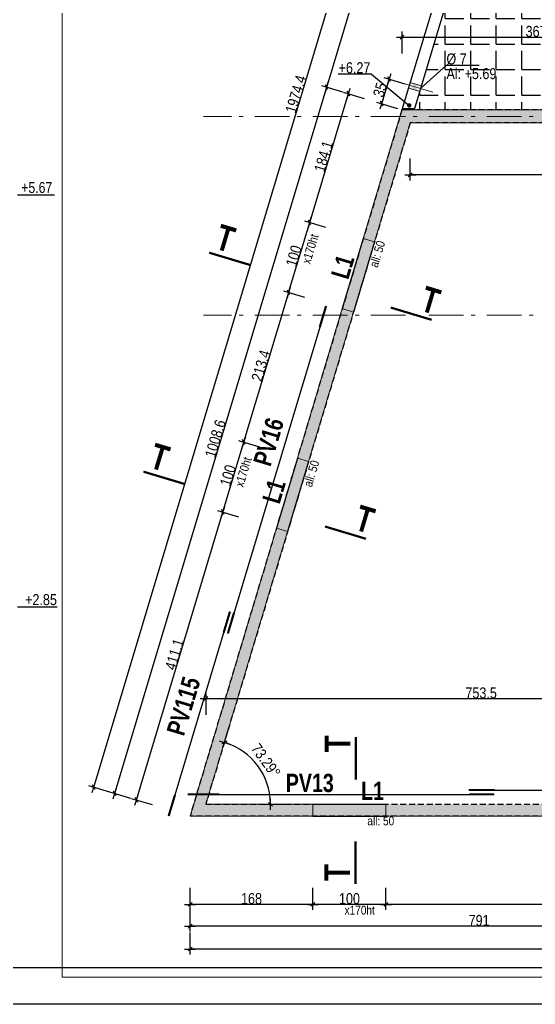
# Model space of a CAD drawing. Header units: centimetres. Extents: x -31 to 9059, y 2319 to 6519.
# Drawn here: x 2631 to 3336, y 2319 to 3666 of the extents above; entities that cross this region are included whole.
import ezdxf
from ezdxf.enums import TextEntityAlignment as Align

# ---------------------------------------------------------------- set-up
doc = ezdxf.new("R2010")
doc.units = ezdxf.units.CM
doc.header["$LTSCALE"] = 12.7
doc.header["$PDMODE"] = 1
doc.header["$PDSIZE"] = -2
doc.linetypes.add('CACHEX2', pattern=[19.05, 12.7, -6.35])
doc.linetypes.add('Style de ligne -6', pattern=[2.08328, 1.25, -0.41656, 0.13886, -0.27786])
for name, color, linetype in [('01_cote_gen', 4, 'Continuous'), ('01_linteaux', 2, 'Continuous'), ('01_murs_sup', 2, 'CACHEX2'), ('01_poch_murs', 253, 'Continuous'), ('01_poch_poteaux', 250, 'Continuous'), ('01_texte', 230, 'Continuous'), ('AA_COTES', 2, 'Continuous')]:
    doc.layers.add(name, color=color, linetype=linetype)
for name, color, linetype, lineweight in [('01_murs_coup', 5, 'Continuous', 60), ('01_résv', 32, 'Continuous', 9), ('B Général', 7, 'Continuous', 5)]:
    doc.layers.add(name, color=color, linetype=linetype, lineweight=lineweight)
doc.styles.add('ARIAL NA', font='ARIALN.TTF')
doc.styles.add('impact', font='impact.ttf')
doc.styles.add('MATTE_TXT', font='arial.ttf')
doc.styles.add('STYLE2', font='ARIALN.TTF')
doc.dimstyles.new('JB50', dxfattribs={"dimscale": 0.1, "dimtxt": 150, "dimasz": 15, "dimexe": 0.1, "dimexo": 0.1, "dimgap": 0.09, "dimtad": 1, "dimdec": 1, "dimdsep": 46, "dimtxsty": 'STYLE2', "dimblk1": 'BOND_G', "dimblk2": 'BOND_D', "dimsah": 1, "dimcen": 1.5, "dimdle": 0.01, "dimse1": 1, "dimse2": 1, "dimclrd": 4, "dimclre": 2, "dimclrt": 6, "dimazin": 2, "dimtfac": 2.333333, "dimtdec": 1, "dimtix": 1, "dimtmove": 2, "dimatfit": 3, "dimldrblk": 'BOND_G', "dimfxl": 1, "dimtolj": 1, "dimtzin": 0, "dimarcsym": 0})

# ---------------------------------------------------------------- blocks, each defined once
blk = doc.blocks.new('BOND_G')
at = {"layer": 'AA_COTES', "color": 0}
for p, q in [((0, -5), (0, 15)), ((5, 0), (-5, 0)), ((1.77, 1.77), (-1.77, -1.77))]:
    blk.add_line(p, q, dxfattribs=at)
blk = doc.blocks.new('BOND_D')
at = {"layer": 'AA_COTES', "color": 0}
for p, q in [((5, 0), (-5, 0)), ((-1.77, -1.77), (1.77, 1.77)), ((0, 5), (0, -15))]:
    blk.add_line(p, q, dxfattribs=at)
blk = doc.blocks.new('*D1204')
at = {"layer": '01_cote_gen', "color": 4, "lineweight": -2, "transparency": 16777216}
blk.add_line((4922.5, 2394.5), (2865.5, 2394.5), dxfattribs=at)
at = {"layer": 'Defpoints', "color": 0, "transparency": 16777216}
for p in [(2864, 2486.2), (4924, 2486.2), (2864, 2394.5)]:
    blk.add_point(p, dxfattribs=at)
at = {"layer": '01_cote_gen', "color": 4, "lineweight": -2, "transparency": 16777216, "xscale": 1.5, "yscale": 1.5, "zscale": 1.5, "rotation": 180}
blk.add_blockref('BOND_D', (2864, 2394.5), dxfattribs=at)
at = {"layer": '01_cote_gen', "color": 4, "lineweight": -2, "transparency": 16777216, "xscale": 1.5, "yscale": 1.5, "zscale": 1.5}
blk.add_blockref('BOND_G', (4924, 2394.5), dxfattribs=at)
at = {"layer": '01_cote_gen', "color": 6, "transparency": 16777216, "insert": (3894, 2402.2), "char_height": 15, "attachment_point": 5, "style": 'STYLE2'}
blk.add_mtext('\\A1;2060', dxfattribs=at)
blk = doc.blocks.new('*D1209')
at = {"layer": '01_cote_gen', "color": 4, "lineweight": -2, "transparency": 16777216}
blk.add_line((3653.4, 2455.6), (3133.5, 2455.6), dxfattribs=at)
at = {"layer": 'Defpoints', "color": 0, "transparency": 16777216}
for p in [(3132, 2516), (3654.9, 2516), (3132, 2455.6)]:
    blk.add_point(p, dxfattribs=at)
at = {"layer": '01_cote_gen', "color": 4, "lineweight": -2, "transparency": 16777216, "xscale": 1.5, "yscale": 1.5, "zscale": 1.5, "rotation": 180}
blk.add_blockref('BOND_D', (3132, 2455.6), dxfattribs=at)
at = {"layer": '01_cote_gen', "color": 4, "lineweight": -2, "transparency": 16777216, "xscale": 1.5, "yscale": 1.5, "zscale": 1.5}
blk.add_blockref('BOND_G', (3654.9, 2455.6), dxfattribs=at)
at = {"layer": '01_cote_gen', "color": 6, "transparency": 16777216, "insert": (3393.4, 2463.3), "char_height": 15, "attachment_point": 5, "style": 'STYLE2'}
blk.add_mtext('\\A1;523', dxfattribs=at)
blk = doc.blocks.new('*D1210')
at = {"layer": '01_cote_gen', "color": 4, "lineweight": -2, "transparency": 16777216}
blk.add_line((3130.5, 2455.6), (3033.5, 2455.6), dxfattribs=at)
at = {"layer": 'Defpoints', "color": 0, "transparency": 16777216}
for p in [(3032, 2516), (3132, 2516), (3032, 2455.6)]:
    blk.add_point(p, dxfattribs=at)
at = {"layer": '01_cote_gen', "color": 4, "lineweight": -2, "transparency": 16777216, "xscale": 1.5, "yscale": 1.5, "zscale": 1.5, "rotation": 180}
blk.add_blockref('BOND_D', (3032, 2455.6), dxfattribs=at)
at = {"layer": '01_cote_gen', "color": 4, "lineweight": -2, "transparency": 16777216, "xscale": 1.5, "yscale": 1.5, "zscale": 1.5}
blk.add_blockref('BOND_G', (3132, 2455.6), dxfattribs=at)
at = {"layer": '01_cote_gen', "color": 6, "transparency": 16777216, "insert": (3082, 2463.3), "char_height": 15, "attachment_point": 5, "style": 'STYLE2'}
blk.add_mtext('\\A1;100', dxfattribs=at)
blk = doc.blocks.new('*D1211')
at = {"layer": '01_cote_gen', "color": 4, "lineweight": -2, "transparency": 16777216}
blk.add_line((3030.5, 2455.6), (2865.5, 2455.6), dxfattribs=at)
at = {"layer": 'Defpoints', "color": 0, "transparency": 16777216}
for p in [(2864, 2516), (3032, 2516), (2864, 2455.6)]:
    blk.add_point(p, dxfattribs=at)
at = {"layer": '01_cote_gen', "color": 4, "lineweight": -2, "transparency": 16777216, "xscale": 1.5, "yscale": 1.5, "zscale": 1.5, "rotation": 180}
blk.add_blockref('BOND_D', (2864, 2455.6), dxfattribs=at)
at = {"layer": '01_cote_gen', "color": 4, "lineweight": -2, "transparency": 16777216, "xscale": 1.5, "yscale": 1.5, "zscale": 1.5}
blk.add_blockref('BOND_G', (3032, 2455.6), dxfattribs=at)
at = {"layer": '01_cote_gen', "color": 6, "transparency": 16777216, "insert": (2948, 2463.3), "char_height": 15, "attachment_point": 5, "style": 'STYLE2'}
blk.add_mtext('\\A1;168', dxfattribs=at)
blk = doc.blocks.new('*D1318')
at = {"layer": '01_cote_gen', "color": 4, "lineweight": -2, "transparency": 16777216}
blk.add_line((3653.4, 2425.8), (2865.5, 2425.8), dxfattribs=at)
at = {"layer": 'Defpoints', "color": 0, "transparency": 16777216}
for p in [(2864, 2478.1), (3654.9, 2478.1), (2864, 2425.8)]:
    blk.add_point(p, dxfattribs=at)
at = {"layer": '01_cote_gen', "color": 4, "lineweight": -2, "transparency": 16777216, "xscale": 1.5, "yscale": 1.5, "zscale": 1.5, "rotation": 180}
blk.add_blockref('BOND_D', (2864, 2425.8), dxfattribs=at)
at = {"layer": '01_cote_gen', "color": 4, "lineweight": -2, "transparency": 16777216, "xscale": 1.5, "yscale": 1.5, "zscale": 1.5}
blk.add_blockref('BOND_G', (3654.9, 2425.8), dxfattribs=at)
at = {"layer": '01_cote_gen', "color": 6, "transparency": 16777216, "insert": (3259.4, 2433.5), "char_height": 15, "attachment_point": 5, "style": 'STYLE2'}
blk.add_mtext('\\A1;791', dxfattribs=at)
blk = doc.blocks.new('*D1320')
at = {"layer": '01_cote_gen', "color": 4, "lineweight": -2, "transparency": 16777216}
blk.add_line((3856.4, 3453.2), (3166.7, 3453.2), dxfattribs=at)
at = {"layer": 'Defpoints', "color": 0, "transparency": 16777216}
for p in [(3165.2, 3524.4), (3857.9, 3524.4), (3165.2, 3453.2)]:
    blk.add_point(p, dxfattribs=at)
at = {"layer": '01_cote_gen', "color": 4, "lineweight": -2, "transparency": 16777216, "xscale": 1.5, "yscale": 1.5, "zscale": 1.5, "rotation": 180}
blk.add_blockref('BOND_D', (3165.2, 3453.2), dxfattribs=at)
at = {"layer": '01_cote_gen', "color": 4, "lineweight": -2, "transparency": 16777216, "xscale": 1.5, "yscale": 1.5, "zscale": 1.5}
blk.add_blockref('BOND_G', (3857.9, 3453.2), dxfattribs=at)
at = {"layer": '01_cote_gen', "color": 6, "transparency": 16777216, "insert": (3511.6, 3460.9), "char_height": 15, "attachment_point": 5, "style": 'STYLE2'}
blk.add_mtext('\\A1;692.7', dxfattribs=at)
blk = doc.blocks.new('*D1333')
at = {"layer": '01_cote_gen', "color": 4, "lineweight": -2, "transparency": 16777216}
blk.add_line((2887, 2737.1), (3637.4, 2737.1), dxfattribs=at)
at = {"layer": 'Defpoints', "color": 0, "transparency": 16777216}
for p in [(3638.9, 2737.1), (3638.9, 2693.7), (2885.5, 2592.4)]:
    blk.add_point(p, dxfattribs=at)
at = {"layer": '01_cote_gen', "color": 4, "lineweight": -2, "transparency": 16777216, "xscale": 1.5, "yscale": 1.5, "zscale": 1.5, "rotation": 180}
blk.add_blockref('BOND_G', (2885.5, 2737.1), dxfattribs=at)
at = {"layer": '01_cote_gen', "color": 4, "lineweight": -2, "transparency": 16777216, "xscale": 1.5, "yscale": 1.5, "zscale": 1.5}
blk.add_blockref('BOND_D', (3638.9, 2737.1), dxfattribs=at)
at = {"layer": '01_cote_gen', "color": 6, "transparency": 16777216, "insert": (3262.2, 2744.7), "char_height": 15, "attachment_point": 5, "style": 'STYLE2'}
blk.add_mtext('\\A1;753.5', dxfattribs=at)
blk = doc.blocks.new('*D1352')
at = {"layer": '01_cote_gen', "color": 4, "lineweight": -2, "transparency": 16777216}
blk.add_line((2761.4, 2608.8), (3050.5, 3571.9), dxfattribs=at)
at = {"layer": 'Defpoints', "color": 0, "transparency": 16777216}
for p in [(3050.9, 3573.3), (3153.9, 3542.4), (2864, 2576.4)]:
    blk.add_point(p, dxfattribs=at)
at = {"layer": '01_cote_gen', "color": 4, "lineweight": -2, "transparency": 16777216, "xscale": 1.5, "yscale": 1.5, "zscale": 1.5}
for name, p, rotation in [('BOND_D', (3050.9, 3573.3), 73.29135084627703), ('BOND_G', (2761, 2607.3), 253.291350846277)]:
    blk.add_blockref(name, p, dxfattribs=dict(at, rotation=rotation))
at = {"layer": '01_cote_gen', "color": 6, "transparency": 16777216, "insert": (2898.6, 3092.5), "char_height": 15, "attachment_point": 5, "rotation": 73.2914, "style": 'STYLE2'}
blk.add_mtext('\\A1;1008.6', dxfattribs=at)
blk = doc.blocks.new('*D1353')
at = {"layer": '01_cote_gen', "color": 4, "lineweight": -2, "transparency": 16777216}
blk.add_line((2791, 2599.9), (2908.3, 2990.7), dxfattribs=at)
at = {"layer": 'Defpoints', "color": 0, "transparency": 16777216}
for p in [(2908.8, 2992.2), (2982.1, 2970.1), (2864, 2576.4)]:
    blk.add_point(p, dxfattribs=at)
at = {"layer": '01_cote_gen', "color": 4, "lineweight": -2, "transparency": 16777216, "xscale": 1.5, "yscale": 1.5, "zscale": 1.5}
for name, p, rotation in [('BOND_D', (2908.8, 2992.2), 73.2913508462771), ('BOND_G', (2790.6, 2598.4), 253.2913508462771)]:
    blk.add_blockref(name, p, dxfattribs=dict(at, rotation=rotation))
at = {"layer": '01_cote_gen', "color": 6, "transparency": 16777216, "insert": (2842.5, 2797.5), "char_height": 15, "attachment_point": 5, "rotation": 73.2914, "style": 'STYLE2'}
blk.add_mtext('\\A1;411.1', dxfattribs=at)
blk = doc.blocks.new('*D1354')
at = {"layer": '01_cote_gen', "color": 4, "lineweight": -2, "transparency": 16777216}
blk.add_arc((2885.5, 2592.4), 88.5, 0.9715, 72.3199, dxfattribs=at)
at = {"layer": 'Defpoints', "color": 0, "transparency": 16777216}
for p in [(2905.6, 2659.6), (2943.7, 2659), (2885.5, 2592.4), (2958.7, 2592.4)]:
    blk.add_point(p, dxfattribs=at)
at = {"layer": '01_cote_gen', "color": 4, "lineweight": -2, "transparency": 16777216, "xscale": 1.5, "yscale": 1.5, "zscale": 1.5}
for name, p, rotation in [('BOND_D', (2910.9, 2677.1), 162.805604608288), ('BOND_G', (2973.9, 2592.4), 270.4857462379895)]:
    blk.add_blockref(name, p, dxfattribs=dict(at, rotation=rotation))
at = {"layer": '01_cote_gen', "color": 6, "transparency": 16777216, "insert": (2967.6, 2652.1), "char_height": 15, "attachment_point": 5, "rotation": 306.0256, "style": 'STYLE2'}
blk.add_mtext('\\A1;73.29°', dxfattribs=at)
blk = doc.blocks.new('*D1355')
at = {"layer": '01_cote_gen', "color": 4, "lineweight": -2, "transparency": 16777216}
blk.add_line((2909.2, 2993.6), (2937.1, 3086.5), dxfattribs=at)
at = {"layer": 'Defpoints', "color": 0, "transparency": 16777216}
for p in [(2937.5, 3087.9), (3010.9, 3065.9), (2982.1, 2970.1)]:
    blk.add_point(p, dxfattribs=at)
at = {"layer": '01_cote_gen', "color": 4, "lineweight": -2, "transparency": 16777216, "xscale": 1.5, "yscale": 1.5, "zscale": 1.5}
for name, p, rotation in [('BOND_D', (2937.5, 3087.9), 73.29135084627687), ('BOND_G', (2908.8, 2992.2), 253.2913508462769)]:
    blk.add_blockref(name, p, dxfattribs=dict(at, rotation=rotation))
at = {"layer": '01_cote_gen', "color": 6, "transparency": 16777216, "insert": (2915.8, 3042.2), "char_height": 15, "attachment_point": 5, "rotation": 73.2914, "style": 'STYLE2'}
blk.add_mtext('\\A1;100', dxfattribs=at)
blk = doc.blocks.new('*D1356')
at = {"layer": '01_cote_gen', "color": 4, "lineweight": -2, "transparency": 16777216}
blk.add_line((2938, 3089.4), (2998.5, 3290.9), dxfattribs=at)
at = {"layer": 'Defpoints', "color": 0, "transparency": 16777216}
for p in [(2998.9, 3292.4), (3064.6, 3272.6), (3010.9, 3065.9)]:
    blk.add_point(p, dxfattribs=at)
at = {"layer": '01_cote_gen', "color": 4, "lineweight": -2, "transparency": 16777216, "xscale": 1.5, "yscale": 1.5, "zscale": 1.5}
for name, p, rotation in [('BOND_D', (2998.9, 3292.4), 73.29135084627687), ('BOND_G', (2937.5, 3087.9), 253.2913508462769)]:
    blk.add_blockref(name, p, dxfattribs=dict(at, rotation=rotation))
at = {"layer": '01_cote_gen', "color": 6, "transparency": 16777216, "insert": (2960.9, 3192.3), "char_height": 15, "attachment_point": 5, "rotation": 73.2914, "style": 'STYLE2'}
blk.add_mtext('\\A1;213.4', dxfattribs=at)
blk = doc.blocks.new('*D1357')
at = {"layer": '01_cote_gen', "color": 4, "lineweight": -2, "transparency": 16777216}
blk.add_line((2999.3, 3293.8), (3027.2, 3386.7), dxfattribs=at)
at = {"layer": 'Defpoints', "color": 0, "transparency": 16777216}
for p in [(3027.6, 3388.1), (3101, 3366.1), (3064.6, 3272.6)]:
    blk.add_point(p, dxfattribs=at)
at = {"layer": '01_cote_gen', "color": 4, "lineweight": -2, "transparency": 16777216, "xscale": 1.5, "yscale": 1.5, "zscale": 1.5}
for name, p, rotation in [('BOND_D', (3027.6, 3388.1), 73.29135084627687), ('BOND_G', (2998.9, 3292.4), 253.2913508462769)]:
    blk.add_blockref(name, p, dxfattribs=dict(at, rotation=rotation))
at = {"layer": '01_cote_gen', "color": 6, "transparency": 16777216, "insert": (3005.9, 3342.4), "char_height": 15, "attachment_point": 5, "rotation": 73.2914, "style": 'STYLE2'}
blk.add_mtext('\\A1;100', dxfattribs=at)
blk = doc.blocks.new('*D1358')
at = {"layer": '01_cote_gen', "color": 4, "lineweight": -2, "transparency": 16777216}
blk.add_line((3028.1, 3389.6), (3080.1, 3563), dxfattribs=at)
at = {"layer": 'Defpoints', "color": 0, "transparency": 16777216}
for p in [(3080.6, 3564.4), (3153.9, 3542.4), (3101, 3366.1)]:
    blk.add_point(p, dxfattribs=at)
at = {"layer": '01_cote_gen', "color": 4, "lineweight": -2, "transparency": 16777216, "xscale": 1.5, "yscale": 1.5, "zscale": 1.5}
for name, p, rotation in [('BOND_D', (3080.6, 3564.4), 73.29135084627687), ('BOND_G', (3027.6, 3388.1), 253.2913508462769)]:
    blk.add_blockref(name, p, dxfattribs=dict(at, rotation=rotation))
at = {"layer": '01_cote_gen', "color": 6, "transparency": 16777216, "insert": (3046.7, 3478.5), "char_height": 15, "attachment_point": 5, "rotation": 73.2914, "style": 'STYLE2'}
blk.add_mtext('\\A1;184.1', dxfattribs=at)
blk = doc.blocks.new('*D1359')
at = {"layer": '01_cote_gen', "color": 4, "lineweight": -2, "transparency": 16777216}
blk.add_line((3155.4, 3641.7), (3519.4, 3641.7), dxfattribs=at)
at = {"layer": 'Defpoints', "color": 0, "transparency": 16777216}
for p in [(3520.9, 3641.7), (3520.9, 3634.2), (3153.9, 3542.4)]:
    blk.add_point(p, dxfattribs=at)
at = {"layer": '01_cote_gen', "color": 4, "lineweight": -2, "transparency": 16777216, "xscale": 1.5, "yscale": 1.5, "zscale": 1.5, "rotation": 180}
blk.add_blockref('BOND_G', (3153.9, 3641.7), dxfattribs=at)
at = {"layer": '01_cote_gen', "color": 4, "lineweight": -2, "transparency": 16777216, "xscale": 1.5, "yscale": 1.5, "zscale": 1.5}
blk.add_blockref('BOND_D', (3520.9, 3641.7), dxfattribs=at)
at = {"layer": '01_cote_gen', "color": 6, "transparency": 16777216, "insert": (3337.4, 3649.4), "char_height": 15, "attachment_point": 5, "style": 'STYLE2'}
blk.add_mtext('\\A1;367', dxfattribs=at)
blk = doc.blocks.new('*D1372')
at = {"layer": '01_cote_gen', "color": 4, "lineweight": -2, "transparency": 16777216}
blk.add_line((3051.4, 3574.7), (3238.2, 4197), dxfattribs=at)
at = {"layer": 'Defpoints', "color": 0, "transparency": 16777216}
for p in [(3238.6, 4198.4), (3341.6, 4167.5), (3153.9, 3542.4)]:
    blk.add_point(p, dxfattribs=at)
at = {"layer": '01_cote_gen', "color": 4, "lineweight": -2, "transparency": 16777216, "xscale": 1.5, "yscale": 1.5, "zscale": 1.5}
for name, p, rotation in [('BOND_D', (3238.6, 4198.4), 73.29135087320348), ('BOND_G', (3050.9, 3573.3), 253.2913508732035)]:
    blk.add_blockref(name, p, dxfattribs=dict(at, rotation=rotation))
at = {"layer": '01_cote_gen', "color": 6, "transparency": 16777216, "insert": (3137.4, 3888.1), "char_height": 15, "attachment_point": 5, "rotation": 73.2914, "style": 'STYLE2'}
blk.add_mtext('\\A1;652.7', dxfattribs=at)
blk = doc.blocks.new('*D1374')
at = {"layer": '01_cote_gen', "color": 4, "lineweight": -2, "transparency": 16777216}
blk.add_line((2732.7, 2617.4), (3299.5, 4505.5), dxfattribs=at)
at = {"layer": 'Defpoints', "color": 0, "transparency": 16777216}
for p in [(3299.9, 4507), (3318.5, 4501.4), (2750.9, 2610.3)]:
    blk.add_point(p, dxfattribs=at)
at = {"layer": '01_cote_gen', "color": 4, "lineweight": -2, "transparency": 16777216, "xscale": 1.5, "yscale": 1.5, "zscale": 1.5}
for name, p, rotation in [('BOND_D', (3299.9, 4507), 73.29135085481416), ('BOND_G', (2732.2, 2615.9), 253.2913508548142)]:
    blk.add_blockref(name, p, dxfattribs=dict(at, rotation=rotation))
at = {"layer": '01_cote_gen', "color": 6, "transparency": 16777216, "insert": (3008.7, 3563.7), "char_height": 15, "attachment_point": 5, "rotation": 73.2914, "style": 'STYLE2'}
blk.add_mtext('\\A1;1974.4', dxfattribs=at)
blk = doc.blocks.new('*D2114')
at = {"layer": '01_cote_gen', "color": 4, "lineweight": -2, "transparency": 16777216}
blk.add_line((3126.7, 3552.1), (3135.9, 3582.7), dxfattribs=at)
at = {"layer": 'Defpoints', "color": 0, "transparency": 16777216}
for p in [(3136.3, 3584.2), (3164, 3575.9), (3153.9, 3542.4)]:
    blk.add_point(p, dxfattribs=at)
at = {"layer": '01_cote_gen', "color": 4, "lineweight": -2, "transparency": 16777216, "xscale": 1.5, "yscale": 1.5, "zscale": 1.5}
for name, p, rotation in [('BOND_D', (3136.3, 3584.2), 73.29135087320401), ('BOND_G', (3126.3, 3550.7), 253.291350873204)]:
    blk.add_blockref(name, p, dxfattribs=dict(at, rotation=rotation))
at = {"layer": '01_cote_gen', "color": 6, "transparency": 16777216, "insert": (3123.9, 3569.6), "char_height": 15, "attachment_point": 5, "rotation": 73.2914, "style": 'STYLE2'}
blk.add_mtext('\\A1;35', dxfattribs=at)

msp = doc.modelspace()

# ---------------------------------------------------------------- hatches: boundary and pattern name
at = {"layer": '01_linteaux'}
h = msp.add_hatch(dxfattribs=at)
h.set_pattern_fill('DASH', color=256, scale=2.5, angle=135)
h.set_pattern_definition([(135, (0, -3966.91), (-11.22532, 9e-16), [7.9375, -7.9375])])
h.paths.add_polyline_path([(3875.92, 3542.39), (3536.92, 3542.39), (3536.92, 3668.4), (3520.92, 3668.4), (3520.92, 3542.39), (3153.92, 3542.39), (2863.95, 2576.4), (3654.92, 2576.4), (3654.92, 2836.4), (3843.96, 2836.4), (3843.96, 2852.4), (3638.92, 2852.4), (3638.92, 2592.4), (2885.46, 2592.4), (3165.23, 3524.39), (3857.92, 3524.39), (3857.92, 3372.39), (4188.96, 3372.39), (4188.96, 3367.39), (4206.96, 3367.39), (4206.96, 3672.39), (4188.96, 3672.39), (4188.96, 3390.39), (3875.92, 3390.39)])
at = {"layer": '01_poch_murs'}
h = msp.add_hatch(color=256, dxfattribs=at)
h.dxf.hatch_style = 1
h.paths.add_polyline_path([(3536.92, 4282.39), (3520.92, 4282.39), (3520.92, 4168.4), (3536.92, 4168.4)])
h.paths.add_polyline_path([(3536.92, 3868.4), (3520.92, 3868.4), (3520.92, 3768.4), (3536.92, 3768.4)])
h.paths.add_polyline_path([(3536.92, 3668.4), (3520.92, 3668.4), (3520.92, 3542.39), (3153.92, 3542.39), (3101.01, 3366.11), (3116.33, 3361.51), (3165.23, 3524.39), (3857.92, 3524.39), (3857.92, 3372.39), (4188.96, 3372.39), (4188.96, 3367.39), (4206.96, 3367.39), (4206.96, 3672.39), (4188.96, 3672.39), (4188.96, 3390.39), (3875.92, 3390.39), (3875.92, 3542.39), (3536.92, 3542.39)])
h = msp.add_hatch(dxfattribs=at)
h.set_pattern_fill('ANGLE', color=256, scale=5)
h.set_pattern_definition([(0, (0, 0), (0, 34.925), [25.4, -9.525]), (90, (0, 0), (-34.925, 2e-15), [25.4, -9.525])])
edge = h.paths.add_edge_path()
edge.add_arc((3352.13, 3849.76), 30.98, 0, 360)
h.paths.add_polyline_path([(3520.92, 4168.4), (3520.92, 4282.39), (3392.76, 4282.39), (3356.89, 4162.9), (3170.63, 3542.39), (3520.92, 3542.39), (3520.92, 3668.4), (3520.92, 3768.4), (3512.92, 3768.4), (3512.92, 3868.4), (3520.92, 3868.4)])
at = {"layer": '01_poch_poteaux'}
h = msp.add_hatch(color=256, dxfattribs=at)
h.dxf.hatch_style = 1
h.paths.add_polyline_path([(3087.58, 3265.73), (3072.26, 3270.33), (3010.89, 3065.91), (3026.22, 3061.31)])
h.paths.add_polyline_path([(2997.47, 2965.53), (2982.14, 2970.13), (2863.95, 2576.4), (3031.96, 2576.4), (3031.96, 2592.4), (2885.46, 2592.4)])
h = msp.add_hatch(color=256, dxfattribs=at)
h.dxf.hatch_style = 1
h.paths.add_polyline_path([(3654.92, 2592.4), (3638.92, 2592.4), (3131.96, 2592.4), (3131.96, 2576.4), (3654.92, 2576.4)])

# ---------------------------------------------------------------- linework, layer by layer
at = {"layer": '01_cote_gen'}
msp.add_line((8009.29, 2318.88), (-30.71, 2318.88), dxfattribs=at)
at = {"layer": '01_linteaux'}
for p, q in [((3341.57, 4167.5), (3153.92, 3542.39)), ((3356.89, 4162.9), (3170.63, 3542.39)), ((3170.93, 3543.39), (3153.92, 3543.39)), ((3101.01, 3366.11), (3072.26, 3270.33)), ((3116.33, 3361.51), (3087.58, 3265.73)), ((3010.89, 3065.91), (2982.14, 2970.13)), ((3026.22, 3061.31), (2997.47, 2965.53)), ((3031.96, 2592.4), (3131.96, 2592.4)), ((3031.96, 2576.4), (3131.96, 2576.4))]:
    msp.add_line(p, q, dxfattribs=at)
at = {"layer": '01_murs_coup', "linetype": 'Continuous', "lineweight": 18}
for p, q in [((3153.92, 3542.39), (3101.01, 3366.11)), ((3520.92, 3542.39), (3153.92, 3542.39)), ((3165.23, 3524.39), (3116.33, 3361.51)), ((3857.92, 3524.39), (3165.23, 3524.39)), ((3101.01, 3366.11), (3116.33, 3361.51)), ((3072.26, 3270.33), (3010.89, 3065.91)), ((3087.58, 3265.73), (3026.22, 3061.31)), ((3072.26, 3270.33), (3087.58, 3265.73)), ((3010.89, 3065.91), (3026.22, 3061.31)), ((2982.14, 2970.13), (2863.95, 2576.4)), ((2997.47, 2965.53), (2885.46, 2592.4)), ((2982.14, 2970.13), (2997.47, 2965.53)), ((2885.46, 2592.4), (3031.96, 2592.4)), ((3031.96, 2576.4), (3031.96, 2592.4)), ((3131.96, 2576.4), (3131.96, 2592.4)), ((2863.95, 2576.4), (3031.96, 2576.4)), ((3654.92, 2576.4), (3131.96, 2576.4))]:
    msp.add_line(p, q, dxfattribs=at)
at = {"layer": '01_murs_sup', "ltscale": 0.05}
for p, q in [((3153.92, 3542.39), (2863.95, 2576.4)), ((3520.92, 3542.39), (3153.92, 3542.39)), ((3165.23, 3524.39), (2885.46, 2592.4)), ((3857.92, 3524.39), (3165.23, 3524.39)), ((2885.46, 2592.4), (3638.92, 2592.4)), ((3654.92, 2576.4), (2863.95, 2576.4))]:
    msp.add_line(p, q, dxfattribs=at)
at = {"layer": '01_résv'}
for p, q in [((2689, 4455.83), (2689, 3405.83)), ((3150.26, 3579.98), (3196.05, 3566.23)), ((3162.82, 3572.03), (3178.15, 3567.43)), ((3165.12, 3579.69), (3180.45, 3575.09)), ((2689, 2355.83), (2689, 3405.83)), ((4174, 2355.83), (2689, 2355.83))]:
    msp.add_line(p, q, dxfattribs=at)
msp.add_solid([(3165.12, 3579.69), (3180.45, 3575.09), (3178.15, 3567.43), (3162.82, 3572.03)], dxfattribs=at)
at = {"layer": '01_texte'}
for p, q in [((3214.37, 3602.68), (3179.3, 3571.26)), ((3259.66, 3602.68), (3214.37, 3602.68)), ((3112.29, 3590.86), (3066.73, 3590.86)), ((3112.29, 3590.86), (3163.85, 3548.33)), ((2627.87, 3426.18), (2678.58, 3426.18)), ((3049.99, 3273.69), (2915.61, 2826.01)), ((2682.16, 2862.21), (2627.87, 2862.21)), ((2918.53, 2855.88), (2834.64, 2576.4)), ((2860.73, 2606.05), (3279.85, 2606.05)), ((3245.23, 2611.94), (3654.92, 2611.94)), ((8009.29, 2368.88), (19.29, 2368.88))]:
    msp.add_line(p, q, dxfattribs=at)
at = {"layer": '01_texte', "const_width": 3}
msp.add_lwpolyline([(3162.35, 3548.33, 1), (3165.35, 3548.33, 1)], format="xyb", close=True, dxfattribs=at)
for points in [[(2946.07, 3330.04), (2890.04, 3346.86)], [(3049.99, 3273.69), (3041.51, 3245.43)], [(3194.55, 3255), (3138.52, 3271.82)], [(2856.17, 3030.58), (2800.14, 3047.4)], [(3104.65, 2955.54), (3048.62, 2972.36)], [(2918.53, 2855.88), (2910.05, 2827.61)], [(2915.61, 2826.01), (2924.18, 2854.56)], [(3090.74, 2684.46), (3090.74, 2625.96)], [(3245.23, 2611.94), (3280.54, 2611.94)], [(2834.64, 2576.4), (2843.21, 2604.96)], [(2860.73, 2606.05), (2904.19, 2606.05)], [(3279.85, 2606.05), (3245.97, 2606.05)], [(3090.31, 2541.9), (3090.31, 2483.4)]]:
    msp.add_lwpolyline(points, dxfattribs=at)
at = {"layer": 'B Général', "color": 1, "linetype": 'Style de ligne -6', "lineweight": 13, "ltscale": 3, "true_color": 0xff0000}
for p, q in [((7762.37, 3533.31), (2882.51, 3533.31)), ((7762.37, 3261.31), (2882.51, 3261.31))]:
    msp.add_line(p, q, dxfattribs=at)

# ---------------------------------------------------------------- texts
at = {"layer": '01_texte', "style": 'ARIAL NA'}
for s, height, p in [('%%C 7 ', 15, (3214.76, 3604.37)), ('+6.27', 15, (3067.19, 3592.27)), ('Ai: +5.69', 15, (3214.76, 3584.25)), ('+2.85', 15, (2638.27, 2864.83)), ('all: 50', 12, (3106.56, 2563.67)), ('x170ht', 12, (3075.44, 2441.66))]:
    msp.add_text(s, height=height, dxfattribs=at).set_placement(p)
at = {"layer": '01_texte', "style": 'MATTE_TXT', "width": 0.8}
msp.add_text('+5.67', height=15, dxfattribs=at).set_placement((2632.98, 3428.5))
at = {"layer": '01_texte', "style": 'impact'}
for s, height, rotation, p in [('T', 35, 343.29135, (2904.26, 3339.61)), ('L1', 25, 73.29135, (3091.93, 3321.8)), ('T', 35, 343.29135, (3184.87, 3254.93)), ('PV16', 25, 73.29135, (2990.47, 3082.42)), ('T', 35, 343.29135, (2814.37, 3040.15)), ('L1', 25, 73.29135, (2997.93, 3014.73)), ('T', 35, 343.29135, (3094.98, 2955.47)), ('PV115', 25, 73.29135, (2874.07, 2721.05)), ('T', 35, 90, (3093.59, 2675.21)), ('T', 35, 90, (3093.16, 2499.11))]:
    msp.add_text(s, height=height, rotation=rotation, dxfattribs=at).set_placement(p, align=Align.BOTTOM_CENTER)
at = {"layer": '01_texte', "style": 'ARIAL NA'}
for s, p in [('x170ht', (3028.22, 3330.55)), ('all: 50', (3120.57, 3325.68)), ('x170ht', (2936.58, 3025.48)), ('all: 50', (3030.46, 3025.48))]:
    msp.add_text(s, height=12, rotation=73.29135, dxfattribs=at).set_placement(p)
at = {"layer": '01_texte', "style": 'impact'}
for s, p in [('PV13', (3027.74, 2601.71)), ('L1', (3113.57, 2590.74))]:
    msp.add_text(s, height=25, dxfattribs=at).set_placement(p, align=Align.BOTTOM_CENTER)

# ---------------------------------------------------------------- dimensions: what is measured, and where the dimension line sits
at = {"layer": '01_cote_gen'}
for p1, p2, distance, picture, middle in [((2750.87, 2610.35), (3318.52, 4501.36), 19.45, '*D1374', (3008.72, 3563.65)), ((3153.92, 3542.39), (3341.57, 4167.5), 107.52, '*D1372', (3137.42, 3888.06)), ((2863.95, 2576.4), (3153.92, 3542.39), 107.52, '*D1352', (2898.62, 3092.51)), ((2982.14, 2970.13), (3010.89, 3065.91), 76.61, '*D1355', (2915.8, 3042.25)), ((2863.95, 2576.4), (2982.14, 2970.13), 76.61, '*D1353', (2842.45, 2797.46))]:
    dim = msp.add_aligned_dim(p1=p1, p2=p2, distance=distance, dimstyle='JB50', dxfattribs=at)
    dim.commit()
    dim.dimension.update_dxf_attribs({"geometry": picture, "text_midpoint": middle})
for base, p1, p2, picture, middle in [((3520.92, 3641.71), (3153.92, 3542.39), (3520.92, 3634.21), '*D1359', (3337.42, 3649.38)), ((3165.23, 3453.18), (3857.92, 3524.39), (3165.23, 3524.39), '*D1320', (3511.57, 3460.85)), ((3638.92, 2737.08), (2885.46, 2592.4), (3638.92, 2693.75), '*D1333', (3262.19, 2744.75)), ((2863.95, 2455.61), (3031.96, 2516.03), (2863.95, 2516.03), '*D1211', (2947.96, 2463.28)), ((3031.96, 2455.61), (3131.96, 2516.03), (3031.96, 2516.03), '*D1210', (3081.96, 2463.28)), ((3131.96, 2455.61), (3654.92, 2516.03), (3131.96, 2516.03), '*D1209', (3393.44, 2463.28)), ((2863.95, 2394.5), (4923.96, 2486.2), (2863.95, 2486.2), '*D1204', (3893.96, 2402.17)), ((2863.95, 2425.78), (3654.92, 2478.11), (2863.95, 2478.11), '*D1318', (3259.44, 2433.45))]:
    dim = msp.add_linear_dim(base=base, p1=p1, p2=p2, dimstyle='JB50', dxfattribs=at)
    dim.commit()
    dim.dimension.update_dxf_attribs({"geometry": picture, "text_midpoint": middle})
dim = msp.add_aligned_dim(p1=(3153.92, 3542.39), p2=(3163.97, 3575.86), distance=28.88, text='35', dimstyle='JB50', dxfattribs=at)
dim.commit()
dim.dimension.update_dxf_attribs({"geometry": '*D2114', "text_midpoint": (3123.94, 3569.63)})
for base, p1, p2, picture, middle in [((3080.5505, 3564.4139), (3101.0072, 3366.1069), (3153.9233, 3542.3889), '*D1358', (3046.7486, 3478.4773)), ((3027.63, 3388.13), (3064.59, 3272.63), (3101.01, 3366.11), '*D1357', (3005.92, 3342.45)), ((2998.88, 3292.35), (3010.89, 3065.91), (3064.59, 3272.63), '*D1356', (2960.86, 3192.35))]:
    dim = msp.add_linear_dim(base=base, p1=p1, p2=p2, angle=253.29135, dimstyle='JB50', dxfattribs=at)
    dim.commit()
    dim.dimension.update_dxf_attribs({"geometry": picture, "text_midpoint": middle})
dim = msp.add_angular_dim_3p(base=(2943.66, 2659.03), center=(2885.46, 2592.4), p1=(2905.63, 2659.59), p2=(2958.71, 2592.4), dimstyle='JB50', dxfattribs=at)
dim.commit()
dim.dimension.update_dxf_attribs({"geometry": '*D1354', "text_midpoint": (2967.57, 2652.12), "dimtype": 165})

doc.saveas('drawing.dxf')
